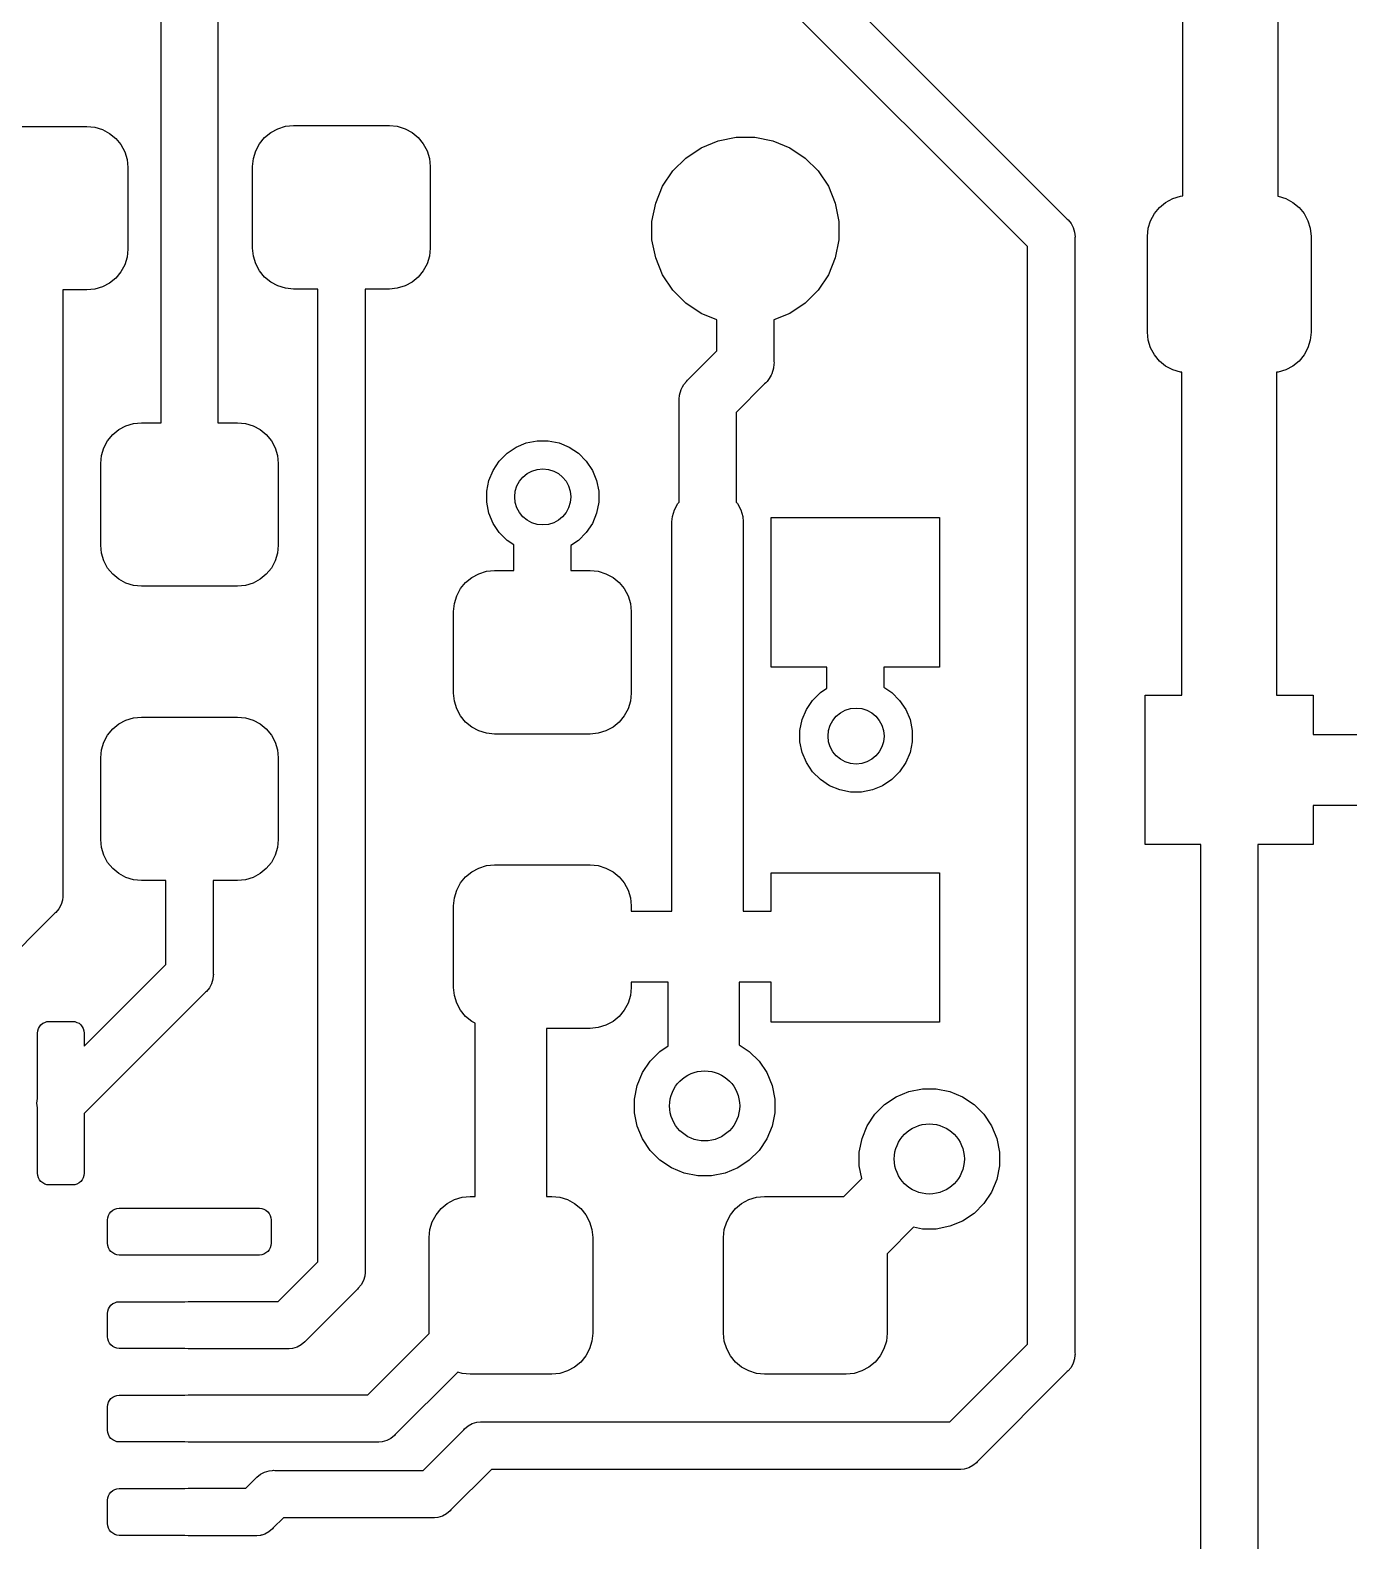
# Model space of a CAD drawing. Extents: x -66 to 211, y -177 to 13.
# Drawn here: x 98.02 to 105.08, y -117.81 to -109.73 of the extents above; entities that cross this region are included whole.
import ezdxf

# ---------------------------------------------------------------- set-up
doc = ezdxf.new("R2010")
doc.units = 0
doc.layers.add('BLACK', color=7, linetype='CONTINUOUS')

msp = doc.modelspace()

# ---------------------------------------------------------------- linework, layer by layer
at = {"layer": 'BLACK', "linetype": 'CONTINUOUS'}
for p, q in [((104.191, -110.615), (104.191, -93.8181)), ((104.699, -93.8181), (104.699, -110.616)), ((99.0295, -102.629), (99.0295, -111.828)), ((98.7247, -111.828), (98.7247, -102.684)), ((102.149, -109.315), (103.573, -110.739)), ((103.36, -110.886), (101.936, -109.462)), ((97.8157, -110.243), (98.3282, -110.243)), ((98.3282, -110.243), (98.3709, -110.247)), ((98.3709, -110.247), (98.4119, -110.26)), ((99.35, -110.255), (99.391, -110.242)), ((99.391, -110.242), (99.4337, -110.238)), ((99.4337, -110.238), (99.9462, -110.238)), ((99.9462, -110.238), (99.9888, -110.242)), ((99.9888, -110.242), (100.03, -110.255)), ((98.4119, -110.26), (98.4497, -110.28)), ((98.4497, -110.28), (98.4829, -110.307)), ((98.4829, -110.307), (98.5101, -110.34)), ((99.2518, -110.335), (99.279, -110.302)), ((99.279, -110.302), (99.3121, -110.275)), ((99.3121, -110.275), (99.35, -110.255)), ((100.03, -110.255), (100.068, -110.275)), ((100.068, -110.275), (100.101, -110.302)), ((100.101, -110.302), (100.128, -110.335)), ((101.615, -110.357), (101.706, -110.319)), ((101.706, -110.319), (101.802, -110.3)), ((101.802, -110.3), (101.901, -110.3)), ((101.901, -110.3), (101.997, -110.319)), ((101.997, -110.319), (102.088, -110.357)), ((98.5101, -110.34), (98.5303, -110.378)), ((98.5303, -110.378), (98.5427, -110.419)), ((99.2149, -110.457), (99.2191, -110.414)), ((99.2191, -110.414), (99.2316, -110.373)), ((99.2316, -110.373), (99.2518, -110.335)), ((100.128, -110.335), (100.148, -110.373)), ((100.148, -110.373), (100.161, -110.414)), ((100.161, -110.414), (100.165, -110.457)), ((101.463, -110.481), (101.533, -110.412)), ((101.533, -110.412), (101.615, -110.357)), ((102.088, -110.357), (102.17, -110.412)), ((102.17, -110.412), (102.24, -110.481)), ((98.5427, -110.419), (98.5469, -110.462)), ((98.5469, -110.462), (98.5469, -110.899)), ((99.2149, -110.894), (99.2149, -110.457)), ((100.165, -110.457), (100.165, -110.894)), ((101.408, -110.563), (101.463, -110.481)), ((102.24, -110.481), (102.295, -110.563)), ((101.371, -110.654), (101.408, -110.563)), ((102.295, -110.563), (102.332, -110.654)), ((101.351, -110.751), (101.371, -110.654)), ((102.332, -110.654), (102.351, -110.751)), ((104.066, -110.676), (104.099, -110.649)), ((104.099, -110.649), (104.137, -110.629)), ((104.137, -110.629), (104.178, -110.616)), ((104.178, -110.616), (104.191, -110.615)), ((104.699, -110.616), (104.701, -110.616)), ((104.701, -110.616), (104.742, -110.629)), ((104.742, -110.629), (104.78, -110.649)), ((104.78, -110.649), (104.813, -110.676)), ((104.019, -110.747), (104.039, -110.709)), ((104.039, -110.709), (104.066, -110.676)), ((104.813, -110.676), (104.84, -110.709)), ((104.84, -110.709), (104.86, -110.747)), ((101.351, -110.849), (101.351, -110.751)), ((102.351, -110.751), (102.351, -110.849)), ((103.573, -110.739), (103.577, -110.743)), ((103.577, -110.743), (103.593, -110.762)), ((103.593, -110.762), (103.599, -110.773)), ((103.599, -110.773), (103.605, -110.784)), ((103.605, -110.784), (103.612, -110.808)), ((103.612, -110.808), (103.615, -110.833)), ((104.002, -110.831), (104.006, -110.788)), ((104.006, -110.788), (104.019, -110.747)), ((104.86, -110.747), (104.873, -110.788)), ((104.873, -110.788), (104.877, -110.831)), ((98.5469, -110.899), (98.5427, -110.942)), ((99.2191, -110.937), (99.2149, -110.894)), ((100.165, -110.894), (100.161, -110.937)), ((101.371, -110.946), (101.351, -110.849)), ((102.351, -110.849), (102.332, -110.946)), ((103.36, -116.759), (103.36, -110.886)), ((103.615, -110.833), (103.614, -110.839)), ((103.614, -110.839), (103.614, -116.806)), ((104.002, -111.343), (104.002, -110.831)), ((104.877, -110.831), (104.877, -111.343)), ((98.5427, -110.942), (98.5303, -110.983)), ((99.2316, -110.978), (99.2191, -110.937)), ((99.2518, -111.016), (99.2316, -110.978)), ((100.148, -110.978), (100.128, -111.016)), ((100.161, -110.937), (100.148, -110.978)), ((101.408, -111.037), (101.371, -110.946)), ((102.332, -110.946), (102.295, -111.037)), ((98.4829, -111.054), (98.4497, -111.081)), ((98.5101, -111.021), (98.4829, -111.054)), ((98.5303, -110.983), (98.5101, -111.021)), ((99.279, -111.049), (99.2518, -111.016)), ((99.3121, -111.076), (99.279, -111.049)), ((100.101, -111.049), (100.068, -111.076)), ((100.128, -111.016), (100.101, -111.049)), ((101.463, -111.119), (101.408, -111.037)), ((102.295, -111.037), (102.24, -111.119)), ((98.3282, -111.118), (98.1989, -111.118)), ((98.1989, -111.118), (98.1989, -114.352)), ((98.3709, -111.114), (98.3282, -111.118)), ((98.4119, -111.101), (98.3709, -111.114)), ((98.4497, -111.081), (98.4119, -111.101)), ((99.35, -111.096), (99.3121, -111.076)), ((99.391, -111.109), (99.35, -111.096)), ((99.4337, -111.113), (99.391, -111.109)), ((99.5629, -111.113), (99.4337, -111.113)), ((99.5629, -116.318), (99.5629, -111.113)), ((99.9462, -111.113), (99.8169, -111.113)), ((99.8169, -111.113), (99.8169, -116.364)), ((99.9888, -111.109), (99.9462, -111.113)), ((100.03, -111.096), (99.9888, -111.109)), ((100.068, -111.076), (100.03, -111.096)), ((101.533, -111.188), (101.463, -111.119)), ((102.24, -111.119), (102.17, -111.188)), ((101.615, -111.243), (101.533, -111.188)), ((102.17, -111.188), (102.088, -111.243)), ((101.699, -111.278), (101.615, -111.243)), ((101.699, -111.444), (101.699, -111.278)), ((102.088, -111.243), (102.004, -111.278)), ((102.004, -111.278), (102.004, -111.5)), ((104.006, -111.386), (104.002, -111.343)), ((104.877, -111.343), (104.873, -111.386)), ((101.546, -111.596), (101.699, -111.444)), ((104.019, -111.427), (104.006, -111.386)), ((104.039, -111.465), (104.019, -111.427)), ((104.066, -111.498), (104.039, -111.465)), ((104.84, -111.465), (104.813, -111.498)), ((104.86, -111.427), (104.84, -111.465)), ((104.873, -111.386), (104.86, -111.427)), ((102.002, -111.537), (101.993, -111.566)), ((102.004, -111.514), (102.002, -111.537)), ((102.004, -111.5), (102.005, -111.507)), ((102.005, -111.507), (102.004, -111.514)), ((102.004, -111.514), (102.004, -111.514)), ((104.099, -111.525), (104.066, -111.498)), ((104.137, -111.545), (104.099, -111.525)), ((104.178, -111.558), (104.137, -111.545)), ((104.742, -111.545), (104.701, -111.558)), ((104.78, -111.525), (104.742, -111.545)), ((104.813, -111.498), (104.78, -111.525)), ((101.515, -111.637), (101.522, -111.624)), ((101.522, -111.624), (101.536, -111.607)), ((101.536, -111.607), (101.541, -111.601)), ((101.536, -111.607), (101.536, -111.607)), ((101.541, -111.601), (101.546, -111.596)), ((101.954, -111.62), (101.801, -111.773)), ((101.96, -111.615), (101.954, -111.62)), ((101.967, -111.607), (101.96, -111.615)), ((101.979, -111.592), (101.967, -111.607)), ((101.989, -111.573), (101.979, -111.592)), ((101.993, -111.566), (101.989, -111.573)), ((104.185, -111.558), (104.178, -111.558)), ((104.185, -113.286), (104.185, -111.558)), ((104.701, -111.558), (104.693, -111.558)), ((104.693, -111.558), (104.693, -113.286)), ((101.496, -111.709), (101.497, -111.702)), ((101.497, -111.702), (101.499, -111.68)), ((101.497, -111.702), (101.497, -111.702)), ((101.499, -111.68), (101.507, -111.651)), ((101.507, -111.651), (101.515, -111.637)), ((101.497, -111.717), (101.496, -111.709)), ((101.497, -112.253), (101.497, -111.717)), ((101.801, -111.773), (101.801, -112.253)), ((98.4662, -111.892), (98.4993, -111.865)), ((98.4993, -111.865), (98.5372, -111.845)), ((98.5372, -111.845), (98.5782, -111.832)), ((98.5782, -111.832), (98.6209, -111.828)), ((98.6209, -111.828), (98.7247, -111.828)), ((99.0295, -111.828), (99.1334, -111.828)), ((99.1334, -111.828), (99.176, -111.832)), ((99.176, -111.832), (99.2171, -111.845)), ((99.2171, -111.845), (99.2549, -111.865)), ((99.2549, -111.865), (99.288, -111.892)), ((98.4188, -111.963), (98.439, -111.925)), ((98.439, -111.925), (98.4662, -111.892)), ((99.288, -111.892), (99.3153, -111.925)), ((99.3153, -111.925), (99.3355, -111.963)), ((100.625, -111.959), (100.679, -111.936)), ((100.679, -111.936), (100.737, -111.925)), ((100.737, -111.925), (100.796, -111.925)), ((100.796, -111.925), (100.854, -111.936)), ((100.854, -111.936), (100.909, -111.959)), ((98.4021, -112.047), (98.4063, -112.004)), ((98.4063, -112.004), (98.4188, -111.963)), ((99.3355, -111.963), (99.3479, -112.004)), ((99.3479, -112.004), (99.3521, -112.047)), ((100.534, -112.034), (100.576, -111.992)), ((100.576, -111.992), (100.625, -111.959)), ((100.909, -111.959), (100.958, -111.992)), ((100.958, -111.992), (101, -112.034)), ((98.4021, -112.484), (98.4021, -112.047)), ((99.3521, -112.047), (99.3521, -112.484)), ((100.478, -112.137), (100.501, -112.083)), ((100.501, -112.083), (100.534, -112.034)), ((101, -112.034), (101.033, -112.083)), ((101.033, -112.083), (101.055, -112.137)), ((100.467, -112.195), (100.478, -112.137)), ((101.055, -112.137), (101.067, -112.195)), ((100.467, -112.254), (100.467, -112.195)), ((100.478, -112.312), (100.467, -112.254)), ((101.067, -112.254), (101.055, -112.312)), ((101.067, -112.195), (101.067, -112.254)), ((101.472, -112.295), (101.49, -112.261)), ((101.49, -112.261), (101.497, -112.253)), ((101.801, -112.253), (101.808, -112.261)), ((101.808, -112.261), (101.826, -112.295)), ((100.501, -112.367), (100.478, -112.312)), ((101.055, -112.312), (101.033, -112.367)), ((101.458, -112.358), (101.461, -112.33)), ((101.461, -112.33), (101.472, -112.295)), ((101.826, -112.295), (101.837, -112.33)), ((101.837, -112.33), (101.839, -112.358)), ((101.989, -113.136), (101.989, -112.336)), ((101.989, -112.336), (102.889, -112.336)), ((102.889, -112.336), (102.889, -113.136)), ((100.534, -112.416), (100.501, -112.367)), ((100.576, -112.458), (100.534, -112.416)), ((101, -112.416), (100.958, -112.458)), ((101.033, -112.367), (101, -112.416)), ((101.458, -112.39), (101.458, -112.358)), ((101.458, -114.441), (101.458, -112.39)), ((101.839, -112.358), (101.839, -114.441)), ((98.4063, -112.527), (98.4021, -112.484)), ((99.3521, -112.484), (99.3479, -112.527)), ((100.613, -112.482), (100.576, -112.458)), ((100.613, -112.619), (100.613, -112.482)), ((100.958, -112.458), (100.917, -112.485)), ((100.917, -112.485), (100.917, -112.619)), ((98.4188, -112.568), (98.4063, -112.527)), ((98.439, -112.606), (98.4188, -112.568)), ((99.3355, -112.568), (99.3153, -112.606)), ((99.3479, -112.527), (99.3355, -112.568)), ((98.4662, -112.639), (98.439, -112.606)), ((98.4993, -112.666), (98.4662, -112.639)), ((98.5372, -112.686), (98.4993, -112.666)), ((99.2549, -112.666), (99.2171, -112.686)), ((99.288, -112.639), (99.2549, -112.666)), ((99.3153, -112.606), (99.288, -112.639)), ((100.354, -112.683), (100.387, -112.656)), ((100.387, -112.656), (100.425, -112.636)), ((100.425, -112.636), (100.466, -112.623)), ((100.466, -112.623), (100.509, -112.619)), ((100.509, -112.619), (100.613, -112.619)), ((100.917, -112.619), (101.021, -112.619)), ((101.021, -112.619), (101.064, -112.623)), ((101.064, -112.623), (101.105, -112.636)), ((101.105, -112.636), (101.143, -112.656)), ((101.143, -112.656), (101.176, -112.683)), ((98.5782, -112.699), (98.5372, -112.686)), ((98.6209, -112.703), (98.5782, -112.699)), ((99.1334, -112.703), (98.6209, -112.703)), ((99.176, -112.699), (99.1334, -112.703)), ((99.2171, -112.686), (99.176, -112.699)), ((100.294, -112.795), (100.307, -112.754)), ((100.307, -112.754), (100.327, -112.716)), ((100.327, -112.716), (100.354, -112.683)), ((101.176, -112.683), (101.203, -112.716)), ((101.203, -112.716), (101.223, -112.754)), ((101.223, -112.754), (101.236, -112.795)), ((100.29, -112.838), (100.294, -112.795)), ((100.29, -113.275), (100.29, -112.838)), ((101.236, -112.795), (101.24, -112.838)), ((101.24, -112.838), (101.24, -113.275)), ((102.287, -113.136), (101.989, -113.136)), ((102.287, -113.249), (102.287, -113.136)), ((102.889, -113.136), (102.592, -113.136)), ((102.592, -113.136), (102.592, -113.243)), ((102.592, -113.243), (102.635, -113.272)), ((100.294, -113.318), (100.29, -113.275)), ((100.307, -113.359), (100.294, -113.318)), ((101.236, -113.318), (101.223, -113.359)), ((101.24, -113.275), (101.236, -113.318)), ((102.177, -113.363), (102.21, -113.314)), ((102.21, -113.314), (102.252, -113.272)), ((102.252, -113.272), (102.287, -113.249)), ((102.635, -113.272), (102.676, -113.314)), ((102.676, -113.314), (102.709, -113.363)), ((103.989, -114.086), (103.989, -113.286)), ((103.989, -113.286), (104.185, -113.286)), ((104.693, -113.286), (104.889, -113.286)), ((104.889, -113.286), (104.889, -113.496)), ((98.5782, -113.407), (98.6209, -113.403)), ((98.6209, -113.403), (99.1334, -113.403)), ((99.1334, -113.403), (99.176, -113.407)), ((100.327, -113.397), (100.307, -113.359)), ((100.354, -113.43), (100.327, -113.397)), ((101.203, -113.397), (101.176, -113.43)), ((101.223, -113.359), (101.203, -113.397)), ((102.155, -113.417), (102.177, -113.363)), ((102.709, -113.363), (102.732, -113.417)), ((98.439, -113.5), (98.4662, -113.467)), ((98.4662, -113.467), (98.4993, -113.44)), ((98.4993, -113.44), (98.5372, -113.42)), ((98.5372, -113.42), (98.5782, -113.407)), ((99.176, -113.407), (99.2171, -113.42)), ((99.2171, -113.42), (99.2549, -113.44)), ((99.2549, -113.44), (99.288, -113.467)), ((99.288, -113.467), (99.3153, -113.5)), ((100.387, -113.457), (100.354, -113.43)), ((100.425, -113.477), (100.387, -113.457)), ((100.466, -113.49), (100.425, -113.477)), ((101.105, -113.477), (101.064, -113.49)), ((101.143, -113.457), (101.105, -113.477)), ((101.176, -113.43), (101.143, -113.457)), ((102.143, -113.475), (102.155, -113.417)), ((102.143, -113.535), (102.143, -113.475)), ((102.732, -113.417), (102.743, -113.475)), ((102.743, -113.475), (102.743, -113.535)), ((98.4063, -113.579), (98.4188, -113.538)), ((98.4188, -113.538), (98.439, -113.5)), ((99.3153, -113.5), (99.3355, -113.538)), ((99.3355, -113.538), (99.3479, -113.579)), ((100.509, -113.494), (100.466, -113.49)), ((101.021, -113.494), (100.509, -113.494)), ((101.064, -113.49), (101.021, -113.494)), ((102.155, -113.592), (102.143, -113.535)), ((102.743, -113.535), (102.732, -113.592)), ((104.889, -113.496), (106.076, -113.496)), ((98.4021, -113.622), (98.4063, -113.579)), ((98.4021, -114.059), (98.4021, -113.622)), ((99.3479, -113.579), (99.3521, -113.622)), ((99.3521, -113.622), (99.3521, -114.059)), ((102.177, -113.647), (102.155, -113.592)), ((102.21, -113.696), (102.177, -113.647)), ((102.709, -113.647), (102.676, -113.696)), ((102.732, -113.592), (102.709, -113.647)), ((102.252, -113.738), (102.21, -113.696)), ((102.676, -113.696), (102.635, -113.738)), ((102.301, -113.771), (102.252, -113.738)), ((102.356, -113.793), (102.301, -113.771)), ((102.414, -113.805), (102.356, -113.793)), ((102.473, -113.805), (102.414, -113.805)), ((102.531, -113.793), (102.473, -113.805)), ((102.585, -113.771), (102.531, -113.793)), ((102.635, -113.738), (102.585, -113.771)), ((106.077, -113.877), (104.889, -113.877)), ((104.889, -113.877), (104.889, -114.086)), ((98.4063, -114.102), (98.4021, -114.059)), ((98.4188, -114.143), (98.4063, -114.102)), ((99.3479, -114.102), (99.3355, -114.143)), ((99.3521, -114.059), (99.3479, -114.102)), ((104.287, -114.086), (103.989, -114.086)), ((104.287, -117.956), (104.287, -114.086)), ((104.889, -114.086), (104.592, -114.086)), ((104.592, -114.086), (104.592, -118.011)), ((98.439, -114.181), (98.4188, -114.143)), ((98.4662, -114.214), (98.439, -114.181)), ((98.4993, -114.241), (98.4662, -114.214)), ((99.288, -114.214), (99.2549, -114.241)), ((99.3153, -114.181), (99.288, -114.214)), ((99.3355, -114.143), (99.3153, -114.181)), ((100.387, -114.231), (100.425, -114.211)), ((100.425, -114.211), (100.466, -114.198)), ((100.466, -114.198), (100.509, -114.194)), ((100.509, -114.194), (101.021, -114.194)), ((101.021, -114.194), (101.064, -114.198)), ((101.064, -114.198), (101.105, -114.211)), ((101.105, -114.211), (101.143, -114.231)), ((98.5372, -114.261), (98.4993, -114.241)), ((98.5782, -114.274), (98.5372, -114.261)), ((98.6209, -114.278), (98.5782, -114.274)), ((98.7501, -114.278), (98.6209, -114.278)), ((98.7501, -114.728), (98.7501, -114.278)), ((99.1334, -114.278), (99.0041, -114.278)), ((99.0041, -114.278), (99.0041, -114.775)), ((99.176, -114.274), (99.1334, -114.278)), ((99.2171, -114.261), (99.176, -114.274)), ((99.2549, -114.241), (99.2171, -114.261)), ((100.307, -114.329), (100.327, -114.291)), ((100.327, -114.291), (100.354, -114.258)), ((100.354, -114.258), (100.387, -114.231)), ((101.143, -114.231), (101.176, -114.258)), ((101.176, -114.258), (101.203, -114.291)), ((101.203, -114.291), (101.223, -114.329)), ((101.989, -114.441), (101.989, -114.236)), ((101.989, -114.236), (102.889, -114.236)), ((102.889, -114.236), (102.889, -115.036)), ((98.1989, -114.365), (98.1971, -114.383)), ((98.1989, -114.352), (98.1996, -114.358)), ((98.1996, -114.358), (98.1989, -114.365)), ((98.1989, -114.365), (98.1989, -114.365)), ((100.29, -114.413), (100.294, -114.37)), ((100.294, -114.37), (100.307, -114.329)), ((101.223, -114.329), (101.236, -114.37)), ((101.236, -114.37), (101.24, -114.413)), ((98.1573, -114.453), (97.8157, -114.794)), ((98.1622, -114.449), (98.1573, -114.453)), ((98.178, -114.429), (98.1622, -114.449)), ((98.1898, -114.407), (98.178, -114.429)), ((98.1971, -114.383), (98.1898, -114.407)), ((100.29, -114.85), (100.29, -114.413)), ((101.24, -114.413), (101.24, -114.441)), ((101.24, -114.441), (101.458, -114.441)), ((101.839, -114.441), (101.989, -114.441)), ((98.3137, -115.165), (98.7501, -114.728)), ((99.0041, -114.775), (99.0047, -114.781)), ((98.9832, -114.852), (98.9674, -114.871)), ((98.995, -114.83), (98.9832, -114.852)), ((99.0023, -114.806), (98.995, -114.83)), ((99.0041, -114.787), (99.0023, -114.806)), ((99.0047, -114.781), (99.0041, -114.787)), ((100.294, -114.893), (100.29, -114.85)), ((101.24, -114.85), (101.236, -114.893)), ((101.437, -114.822), (101.24, -114.822)), ((101.24, -114.822), (101.24, -114.85)), ((101.437, -115.163), (101.437, -114.822)), ((101.989, -114.822), (101.818, -114.822)), ((101.818, -114.822), (101.818, -115.157)), ((101.989, -115.036), (101.989, -114.822)), ((98.9625, -114.875), (98.3137, -115.524)), ((98.9674, -114.871), (98.9625, -114.875)), ((100.307, -114.934), (100.294, -114.893)), ((100.327, -114.972), (100.307, -114.934)), ((101.223, -114.934), (101.203, -114.972)), ((101.236, -114.893), (101.223, -114.934)), ((100.354, -115.005), (100.327, -114.972)), ((100.387, -115.032), (100.354, -115.005)), ((101.176, -115.005), (101.143, -115.032)), ((101.203, -114.972), (101.176, -115.005)), ((98.0637, -115.094), (98.0649, -115.082)), ((98.0637, -115.444), (98.0637, -115.094)), ((98.0649, -115.082), (98.0685, -115.07)), ((98.0685, -115.07), (98.0743, -115.06)), ((98.0743, -115.06), (98.082, -115.05)), ((98.082, -115.05), (98.0915, -115.042)), ((98.0915, -115.042), (98.1023, -115.037)), ((98.1023, -115.037), (98.114, -115.033)), ((98.114, -115.033), (98.1262, -115.032)), ((98.1262, -115.032), (98.2512, -115.032)), ((98.2512, -115.032), (98.2634, -115.033)), ((98.2634, -115.033), (98.2751, -115.037)), ((98.2751, -115.037), (98.2859, -115.042)), ((98.2859, -115.042), (98.2954, -115.05)), ((98.2954, -115.05), (98.3032, -115.06)), ((98.3032, -115.06), (98.309, -115.07)), ((98.309, -115.07), (98.3125, -115.082)), ((98.3125, -115.082), (98.3137, -115.094)), ((98.3137, -115.094), (98.3137, -115.165)), ((100.406, -115.042), (100.387, -115.032)), ((100.406, -115.969), (100.406, -115.042)), ((101.021, -115.069), (100.787, -115.069)), ((100.787, -115.069), (100.787, -115.969)), ((101.064, -115.065), (101.021, -115.069)), ((101.105, -115.052), (101.064, -115.065)), ((101.143, -115.032), (101.105, -115.052)), ((102.889, -115.036), (101.989, -115.036)), ((101.394, -115.192), (101.437, -115.163)), ((101.818, -115.157), (101.872, -115.192)), ((101.301, -115.306), (101.342, -115.245)), ((101.342, -115.245), (101.394, -115.192)), ((101.872, -115.192), (101.924, -115.245)), ((101.924, -115.245), (101.965, -115.306)), ((101.272, -115.374), (101.301, -115.306)), ((101.965, -115.306), (101.994, -115.374)), ((101.258, -115.447), (101.272, -115.374)), ((101.994, -115.374), (102.008, -115.447)), ((102.658, -115.435), (102.726, -115.407)), ((102.726, -115.407), (102.798, -115.393)), ((102.798, -115.393), (102.872, -115.393)), ((102.872, -115.393), (102.945, -115.407)), ((102.945, -115.407), (103.013, -115.435)), ((98.0611, -115.469), (98.0636, -115.444)), ((98.0636, -115.494), (98.0611, -115.469)), ((98.0636, -115.444), (98.0637, -115.444)), ((98.0637, -115.495), (98.0636, -115.494)), ((98.0637, -115.844), (98.0637, -115.495)), ((101.258, -115.521), (101.258, -115.447)), ((102.008, -115.447), (102.008, -115.521)), ((102.544, -115.529), (102.596, -115.477)), ((102.596, -115.477), (102.658, -115.435)), ((103.013, -115.435), (103.074, -115.477)), ((103.074, -115.477), (103.126, -115.529)), ((98.3137, -115.524), (98.3137, -115.844)), ((101.272, -115.593), (101.258, -115.521)), ((102.008, -115.521), (101.994, -115.593)), ((102.503, -115.59), (102.544, -115.529)), ((103.126, -115.529), (103.168, -115.59)), ((101.301, -115.661), (101.272, -115.593)), ((101.342, -115.723), (101.301, -115.661)), ((101.965, -115.661), (101.924, -115.723)), ((101.994, -115.593), (101.965, -115.661)), ((102.46, -115.731), (102.475, -115.658)), ((102.475, -115.658), (102.503, -115.59)), ((103.168, -115.59), (103.196, -115.658)), ((103.196, -115.658), (103.21, -115.731)), ((101.394, -115.775), (101.342, -115.723)), ((101.924, -115.723), (101.872, -115.775)), ((102.46, -115.805), (102.46, -115.731)), ((103.21, -115.731), (103.21, -115.805)), ((101.455, -115.816), (101.394, -115.775)), ((101.524, -115.844), (101.455, -115.816)), ((101.811, -115.816), (101.742, -115.844)), ((101.872, -115.775), (101.811, -115.816)), ((102.474, -115.872), (102.46, -115.805)), ((103.21, -115.805), (103.196, -115.877)), ((98.0649, -115.856), (98.0637, -115.844)), ((98.0685, -115.868), (98.0649, -115.856)), ((98.0743, -115.879), (98.0685, -115.868)), ((98.082, -115.888), (98.0743, -115.879)), ((98.0915, -115.896), (98.082, -115.888)), ((98.1023, -115.902), (98.0915, -115.896)), ((98.114, -115.906), (98.1023, -115.902)), ((98.1262, -115.907), (98.114, -115.906)), ((98.2512, -115.907), (98.1262, -115.907)), ((98.2634, -115.906), (98.2512, -115.907)), ((98.2751, -115.902), (98.2634, -115.906)), ((98.2859, -115.896), (98.2751, -115.902)), ((98.2954, -115.888), (98.2859, -115.896)), ((98.3032, -115.879), (98.2954, -115.888)), ((98.309, -115.868), (98.3032, -115.879)), ((98.3125, -115.856), (98.309, -115.868)), ((98.3137, -115.844), (98.3125, -115.856)), ((101.596, -115.859), (101.524, -115.844)), ((101.67, -115.859), (101.596, -115.859)), ((101.742, -115.844), (101.67, -115.859)), ((102.377, -115.969), (102.474, -115.872)), ((103.196, -115.877), (103.168, -115.945)), ((100.256, -116.006), (100.294, -115.985)), ((100.294, -115.985), (100.335, -115.973)), ((100.335, -115.973), (100.378, -115.969)), ((100.378, -115.969), (100.406, -115.969)), ((100.787, -115.969), (100.815, -115.969)), ((100.815, -115.969), (100.858, -115.973)), ((100.858, -115.973), (100.899, -115.985)), ((100.899, -115.985), (100.937, -116.006)), ((101.831, -116.006), (101.869, -115.985)), ((101.869, -115.985), (101.91, -115.973)), ((101.91, -115.973), (101.953, -115.969)), ((101.953, -115.969), (102.377, -115.969)), ((103.168, -115.945), (103.126, -116.007)), ((98.4399, -116.082), (98.4435, -116.07)), ((98.4435, -116.07), (98.4493, -116.06)), ((98.4493, -116.06), (98.457, -116.05)), ((98.457, -116.05), (98.4665, -116.042)), ((98.4665, -116.042), (98.4773, -116.037)), ((98.4773, -116.037), (98.489, -116.033)), ((98.489, -116.033), (98.5012, -116.032)), ((98.5012, -116.032), (99.2512, -116.032)), ((99.2512, -116.032), (99.2634, -116.033)), ((99.2634, -116.033), (99.2751, -116.037)), ((99.2751, -116.037), (99.2859, -116.042)), ((99.2859, -116.042), (99.2954, -116.05)), ((99.2954, -116.05), (99.3032, -116.06)), ((99.3032, -116.06), (99.309, -116.07)), ((99.309, -116.07), (99.3125, -116.082)), ((100.176, -116.104), (100.196, -116.066)), ((100.196, -116.066), (100.223, -116.033)), ((100.223, -116.033), (100.256, -116.006)), ((100.937, -116.006), (100.97, -116.033)), ((100.97, -116.033), (100.997, -116.066)), ((100.997, -116.066), (101.017, -116.104)), ((101.751, -116.104), (101.771, -116.066)), ((101.771, -116.066), (101.798, -116.033)), ((101.798, -116.033), (101.831, -116.006)), ((103.074, -116.059), (103.013, -116.1)), ((103.126, -116.007), (103.074, -116.059)), ((98.4387, -116.094), (98.4399, -116.082)), ((98.4387, -116.219), (98.4387, -116.094)), ((99.3125, -116.082), (99.3137, -116.094)), ((99.3137, -116.094), (99.3137, -116.219)), ((100.159, -116.188), (100.163, -116.145)), ((100.163, -116.145), (100.176, -116.104)), ((101.017, -116.104), (101.03, -116.145)), ((101.03, -116.145), (101.034, -116.188)), ((101.734, -116.188), (101.738, -116.145)), ((101.738, -116.145), (101.751, -116.104)), ((102.751, -116.133), (102.609, -116.276)), ((102.798, -116.143), (102.751, -116.133)), ((102.872, -116.143), (102.798, -116.143)), ((102.945, -116.128), (102.872, -116.143)), ((103.013, -116.1), (102.945, -116.128)), ((98.4399, -116.231), (98.4387, -116.219)), ((98.4435, -116.243), (98.4399, -116.231)), ((99.3125, -116.231), (99.309, -116.243)), ((99.3137, -116.219), (99.3125, -116.231)), ((100.159, -116.7), (100.159, -116.188)), ((101.034, -116.188), (101.034, -116.7)), ((101.734, -116.7), (101.734, -116.188)), ((98.4493, -116.254), (98.4435, -116.243)), ((98.457, -116.263), (98.4493, -116.254)), ((98.4665, -116.271), (98.457, -116.263)), ((98.4773, -116.277), (98.4665, -116.271)), ((98.489, -116.281), (98.4773, -116.277)), ((98.5012, -116.282), (98.489, -116.281)), ((99.2512, -116.282), (98.5012, -116.282)), ((99.2634, -116.281), (99.2512, -116.282)), ((99.2751, -116.277), (99.2634, -116.281)), ((99.2859, -116.271), (99.2751, -116.277)), ((99.2954, -116.263), (99.2859, -116.271)), ((99.3032, -116.254), (99.2954, -116.263)), ((99.309, -116.243), (99.3032, -116.254)), ((102.609, -116.276), (102.609, -116.7)), ((99.3508, -116.53), (99.5629, -116.318)), ((99.8151, -116.395), (99.8078, -116.419)), ((99.8169, -116.376), (99.8151, -116.395)), ((99.8169, -116.364), (99.8175, -116.37)), ((99.8175, -116.37), (99.8169, -116.376)), ((99.8169, -116.376), (99.8169, -116.376)), ((99.7753, -116.464), (99.4976, -116.742)), ((99.7802, -116.46), (99.7753, -116.464)), ((99.796, -116.441), (99.7802, -116.46)), ((99.8078, -116.419), (99.796, -116.441)), ((98.4493, -116.56), (98.457, -116.55)), ((98.457, -116.55), (98.4665, -116.542)), ((98.4665, -116.542), (98.4773, -116.537)), ((98.4773, -116.537), (98.489, -116.533)), ((98.489, -116.533), (98.5012, -116.532)), ((98.5012, -116.532), (98.8508, -116.532)), ((98.8508, -116.532), (98.8513, -116.532)), ((98.8513, -116.532), (98.87, -116.53)), ((98.87, -116.53), (99.3508, -116.53)), ((98.4387, -116.594), (98.4399, -116.582)), ((98.4387, -116.719), (98.4387, -116.594)), ((98.4399, -116.582), (98.4435, -116.57)), ((98.4435, -116.57), (98.4493, -116.56)), ((98.4399, -116.731), (98.4387, -116.719)), ((99.831, -117.03), (100.159, -116.702)), ((100.159, -116.702), (100.159, -116.7)), ((101.034, -116.7), (101.03, -116.743)), ((101.738, -116.743), (101.734, -116.7)), ((102.609, -116.7), (102.605, -116.743)), ((98.4435, -116.743), (98.4399, -116.731)), ((98.4493, -116.754), (98.4435, -116.743)), ((98.457, -116.763), (98.4493, -116.754)), ((98.4665, -116.771), (98.457, -116.763)), ((98.4773, -116.777), (98.4665, -116.771)), ((98.489, -116.781), (98.4773, -116.777)), ((98.5012, -116.782), (98.489, -116.781)), ((98.8508, -116.782), (98.5012, -116.782)), ((98.8513, -116.782), (98.8508, -116.782)), ((98.87, -116.784), (98.8513, -116.782)), ((99.3971, -116.784), (98.87, -116.784)), ((99.4034, -116.784), (99.3971, -116.784)), ((99.4096, -116.784), (99.4034, -116.784)), ((99.4283, -116.782), (99.4096, -116.784)), ((99.4522, -116.775), (99.4283, -116.782)), ((99.4743, -116.763), (99.4522, -116.775)), ((99.4936, -116.747), (99.4743, -116.763)), ((99.4976, -116.742), (99.4936, -116.747)), ((101.017, -116.784), (100.997, -116.822)), ((101.03, -116.743), (101.017, -116.784)), ((101.751, -116.784), (101.738, -116.743)), ((101.771, -116.822), (101.751, -116.784)), ((102.592, -116.784), (102.572, -116.822)), ((102.605, -116.743), (102.592, -116.784)), ((102.944, -117.175), (103.36, -116.759)), ((100.937, -116.882), (100.899, -116.902)), ((100.97, -116.855), (100.937, -116.882)), ((100.997, -116.822), (100.97, -116.855)), ((101.798, -116.855), (101.771, -116.822)), ((101.831, -116.882), (101.798, -116.855)), ((101.869, -116.902), (101.831, -116.882)), ((102.512, -116.882), (102.474, -116.902)), ((102.545, -116.855), (102.512, -116.882)), ((102.572, -116.822), (102.545, -116.855)), ((103.605, -116.861), (103.593, -116.883)), ((103.612, -116.837), (103.605, -116.861)), ((103.614, -116.818), (103.612, -116.837)), ((103.614, -116.806), (103.615, -116.812)), ((103.615, -116.812), (103.614, -116.818)), ((103.614, -116.818), (103.614, -116.818)), ((100.312, -116.908), (99.9778, -117.242)), ((100.335, -116.915), (100.312, -116.908)), ((100.378, -116.919), (100.335, -116.915)), ((100.815, -116.919), (100.378, -116.919)), ((100.858, -116.915), (100.815, -116.919)), ((100.899, -116.902), (100.858, -116.915)), ((101.91, -116.915), (101.869, -116.902)), ((101.953, -116.919), (101.91, -116.915)), ((102.39, -116.919), (101.953, -116.919)), ((102.433, -116.915), (102.39, -116.919)), ((102.474, -116.902), (102.433, -116.915)), ((103.573, -116.906), (103.091, -117.388)), ((103.577, -116.902), (103.573, -116.906)), ((103.593, -116.883), (103.577, -116.902)), ((98.457, -117.05), (98.4665, -117.042)), ((98.4665, -117.042), (98.4773, -117.037)), ((98.4773, -117.037), (98.489, -117.033)), ((98.489, -117.033), (98.5012, -117.032)), ((98.5012, -117.032), (98.8508, -117.032)), ((98.8508, -117.032), (98.8513, -117.032)), ((98.8513, -117.032), (98.87, -117.03)), ((98.87, -117.03), (99.831, -117.03)), ((98.4387, -117.094), (98.4399, -117.082)), ((98.4387, -117.219), (98.4387, -117.094)), ((98.4399, -117.082), (98.4435, -117.07)), ((98.4435, -117.07), (98.4493, -117.06)), ((98.4493, -117.06), (98.457, -117.05)), ((100.349, -117.212), (100.368, -117.196)), ((100.368, -117.196), (100.39, -117.184)), ((100.39, -117.184), (100.414, -117.177)), ((100.414, -117.177), (100.433, -117.175)), ((100.433, -117.175), (100.439, -117.175)), ((100.439, -117.175), (100.445, -117.175)), ((100.445, -117.175), (102.944, -117.175)), ((98.4399, -117.231), (98.4387, -117.219)), ((98.4435, -117.243), (98.4399, -117.231)), ((98.4493, -117.254), (98.4435, -117.243)), ((98.457, -117.263), (98.4493, -117.254)), ((98.4665, -117.271), (98.457, -117.263)), ((98.4773, -117.277), (98.4665, -117.271)), ((98.489, -117.281), (98.4773, -117.277)), ((98.5012, -117.282), (98.489, -117.281)), ((98.8508, -117.282), (98.5012, -117.282)), ((98.8513, -117.282), (98.8508, -117.282)), ((98.87, -117.284), (98.8513, -117.282)), ((99.8773, -117.284), (98.87, -117.284)), ((99.8836, -117.284), (99.8773, -117.284)), ((99.8898, -117.284), (99.8836, -117.284)), ((99.9085, -117.282), (99.8898, -117.284)), ((99.9324, -117.275), (99.9085, -117.282)), ((99.9545, -117.263), (99.9324, -117.275)), ((99.9738, -117.247), (99.9545, -117.263)), ((99.9778, -117.242), (99.9738, -117.247)), ((100.128, -117.434), (100.345, -117.217)), ((100.345, -117.217), (100.349, -117.212)), ((99.2564, -117.455), (99.2784, -117.443)), ((99.2784, -117.443), (99.3024, -117.436)), ((99.3024, -117.436), (99.321, -117.434)), ((99.321, -117.434), (99.3272, -117.433)), ((99.321, -117.434), (99.321, -117.434)), ((99.3272, -117.433), (99.3335, -117.434)), ((99.3335, -117.434), (100.128, -117.434)), ((100.492, -117.429), (100.275, -117.646)), ((102.991, -117.429), (100.492, -117.429)), ((102.997, -117.43), (102.991, -117.429)), ((103.003, -117.429), (102.997, -117.43)), ((103.022, -117.427), (103.003, -117.429)), ((103.046, -117.42), (103.022, -117.427)), ((103.068, -117.408), (103.046, -117.42)), ((103.087, -117.393), (103.068, -117.408)), ((103.091, -117.388), (103.087, -117.393)), ((99.1787, -117.53), (99.233, -117.475)), ((99.233, -117.475), (99.237, -117.471)), ((99.237, -117.471), (99.2564, -117.455)), ((98.4387, -117.594), (98.4399, -117.582)), ((98.4387, -117.719), (98.4387, -117.594)), ((98.4399, -117.582), (98.4435, -117.57)), ((98.4435, -117.57), (98.4493, -117.56)), ((98.4493, -117.56), (98.457, -117.55)), ((98.457, -117.55), (98.4665, -117.542)), ((98.4665, -117.542), (98.4773, -117.537)), ((98.4773, -117.537), (98.489, -117.533)), ((98.489, -117.533), (98.5012, -117.532)), ((98.5012, -117.532), (98.8508, -117.532)), ((98.8508, -117.532), (98.8513, -117.532)), ((98.8513, -117.532), (98.87, -117.53)), ((98.87, -117.53), (99.1787, -117.53)), ((99.3799, -117.688), (99.3255, -117.742)), ((100.174, -117.688), (99.3799, -117.688)), ((100.181, -117.688), (100.174, -117.688)), ((100.187, -117.688), (100.181, -117.688)), ((100.206, -117.686), (100.187, -117.688)), ((100.23, -117.679), (100.206, -117.686)), ((100.252, -117.667), (100.23, -117.679)), ((100.271, -117.651), (100.252, -117.667)), ((100.275, -117.646), (100.271, -117.651)), ((98.4399, -117.731), (98.4387, -117.719)), ((98.4435, -117.743), (98.4399, -117.731)), ((98.4493, -117.754), (98.4435, -117.743)), ((98.457, -117.763), (98.4493, -117.754)), ((98.4665, -117.771), (98.457, -117.763)), ((98.4773, -117.777), (98.4665, -117.771)), ((99.3022, -117.763), (99.2801, -117.775)), ((99.3215, -117.747), (99.3022, -117.763)), ((99.3255, -117.742), (99.3215, -117.747)), ((98.489, -117.781), (98.4773, -117.777)), ((98.5012, -117.782), (98.489, -117.781)), ((98.8508, -117.782), (98.5012, -117.782)), ((98.8513, -117.782), (98.8508, -117.782)), ((98.87, -117.784), (98.8513, -117.782)), ((99.225, -117.784), (98.87, -117.784)), ((99.2313, -117.784), (99.225, -117.784)), ((99.2375, -117.784), (99.2313, -117.784)), ((99.2562, -117.782), (99.2375, -117.784)), ((99.2593, -117.781), (99.2562, -117.782)), ((99.2634, -117.781), (99.2593, -117.781)), ((99.2751, -117.777), (99.2634, -117.781)), ((99.2788, -117.775), (99.2751, -117.777)), ((99.2801, -117.775), (99.2788, -117.775))]:
    msp.add_line(p, q, dxfattribs=at)
at = {"layer": 'BLACK'}
for centre, radius in [((100.767, -112.225), 0.15), ((102.443, -113.505), 0.15), ((101.633, -115.484), 0.1875), ((102.835, -115.768), 0.1875)]:
    msp.add_circle(centre, radius, dxfattribs=at)

doc.saveas('drawing.dxf')
